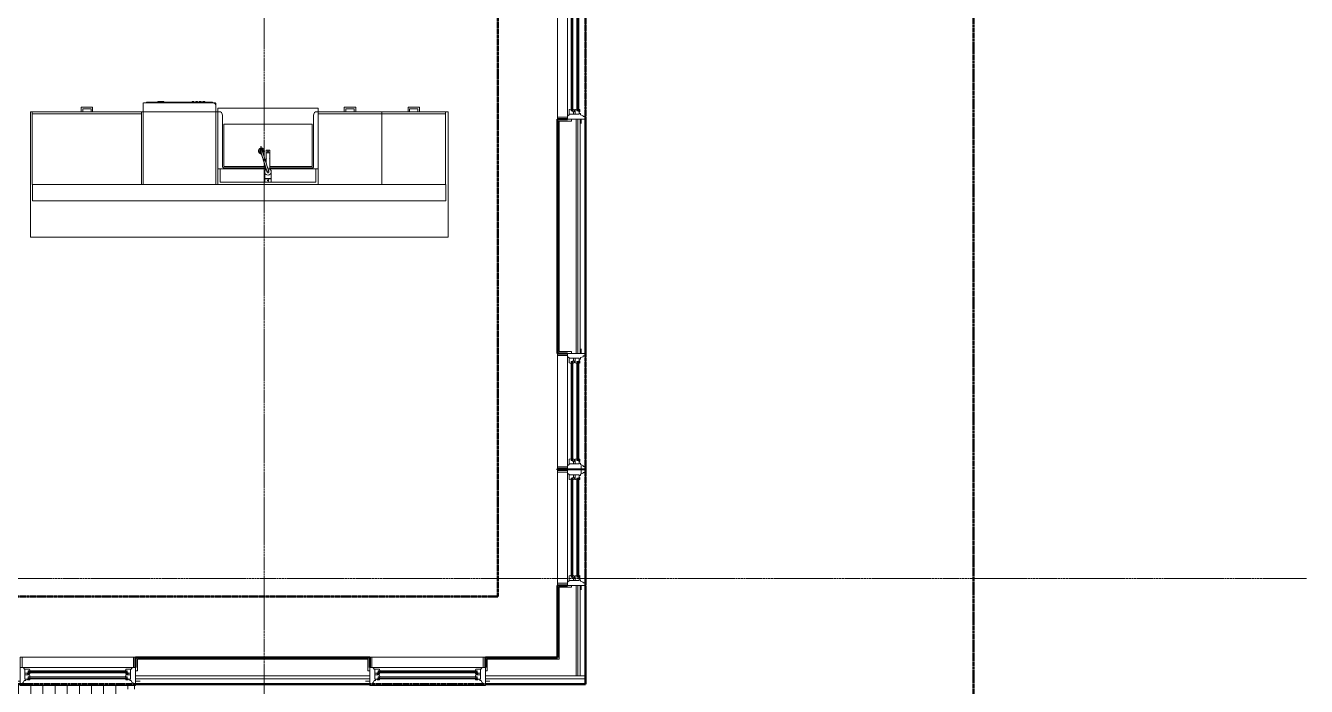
# Model space of a CAD drawing. Header units: inches. Extents: x -4218 to -1830, y 9767 to 12426.
# Drawn here: x -2251.9 to -1830.2, y 11246.7 to 11464.4 of the extents above; entities that cross this region are included whole.
import ezdxf

# ---------------------------------------------------------------- set-up
doc = ezdxf.new("R2010")
doc.units = ezdxf.units.IN
doc.header["$MEASUREMENT"] = 0
for name, pattern in [('Dash 1_16_', [0.125, 0.0625, -0.0625]), ('Double Dash 3_8_', [1, 0.375, -0.125, 0.125, -0.125, 0.125, -0.125]), ('Grid Line 1_2_', [0.875, 0.5, -0.125, 0.125, -0.125])]:
    doc.linetypes.add(name, pattern=pattern)
for name, color, linetype, lineweight in [('0-1', 7, 'Continuous', 5), ('0-2', 253, 'Continuous', 9), ('A-FLOR-5', 192, 'Continuous', 9), ('A-FLOR-PATT-1', 9, 'Continuous', 9), ('A-GLAZ-1', 151, 'Continuous', 9), ('A-GLAZ-2', 151, 'Continuous', 20), ('A-WALL', 113, 'Continuous', 13), ('A-WALL-3', 254, 'Continuous', 9), ('A-WALL-4', 253, 'Continuous', 9), ('A-WALL-5', 252, 'Continuous', 9), ('A-WALL-7', 90, 'Continuous', 9), ('A-WALL-8', 113, 'Continuous', 9), ('A-WALL-9', 113, 'Continuous', 50), ('C-PROP-LINE', 91, 'Double Dash 3_8_', 50), ('C-PROP-LINE-1', 91, 'Dash 1_16_', 50), ('P-SANR-FIXT-1', 7, 'Continuous', 9), ('P-SANR-FIXT-3', 252, 'Continuous', 9), ('Q-CASE-1', 252, 'Continuous', 9), ('Q-CASE-2', 7, 'Continuous', 9), ('Q-CASE-3', 253, 'Continuous', 9), ('Q-CASE-5', 254, 'Continuous', 9), ('Q-SPCQ-1', 7, 'Continuous', 9), ('Q-SPCQ-2', 253, 'Continuous', 9), ('Q-SPCQ-3', 252, 'Continuous', 9), ('Q-SPCQ-4', 254, 'Continuous', 9), ('Q-SPCQ-5', 90, 'Continuous', 9), ('S-GRID-1', 1, 'Grid Line 1_2_', 9)]:
    doc.layers.add(name, color=color, linetype=linetype, lineweight=lineweight)

# ---------------------------------------------------------------- blocks, each defined once
blk = doc.blocks.new('Dishwasher_15404 - 34_ counter-V31-BACKGROUND - 3RD FLOOR')
at = {"layer": 'Q-SPCQ-1'}
for p, q in [((26.68, 0), (24, 0)), ((26.87, -22.93), (26.87, -0.2)), ((27.12, -1.09), (26.87, -1.09)), ((27.12, -1.09), (27.12, -22.91)), ((27.37, -4.82), (27.12, -4.82)), ((27.12, -6.79), (27.37, -6.79)), ((27.37, -4.82), (27.37, -5.81)), ((27.37, -5.81), (27.37, -6.79)), ((27.37, -16.15), (27.12, -16.15)), ((27.12, -16.74), (27.37, -16.74)), ((27.37, -16.15), (27.37, -16.74)), ((27.37, -17.33), (27.12, -17.33)), ((27.12, -17.92), (27.37, -17.92)), ((27.37, -18.51), (27.12, -18.51)), ((27.12, -19.1), (27.37, -19.1)), ((27.37, -19.69), (27.12, -19.69)), ((27.12, -20.28), (27.37, -20.28)), ((27.37, -17.33), (27.37, -17.92)), ((27.37, -18.51), (27.37, -19.1)), ((27.37, -19.69), (27.37, -20.28)), ((24, -24), (25.8, -24)), ((25.8, -24), (26.68, -24)), ((27.12, -22.91), (26.87, -22.91)), ((26.87, -23.8), (26.87, -22.93))]:
    blk.add_line(p, q, dxfattribs=at)
for centre, radius, start, end in [((26.68, -0.2), 0.197, 360, 90), ((26.68, -0.2), 0.197, 15, 90), ((25.8, -22.93), 1.07, 270, 0), ((26.68, -23.8), 0.197, 270, 0)]:
    blk.add_arc(centre, radius, start, end, dxfattribs=at)
at = {"layer": 'Q-SPCQ-2'}
blk.add_line((0, 0), (0, -24), dxfattribs=at)
at = {"layer": 'Q-SPCQ-3'}
for p, q in [((24, 0), (0, 0)), ((0, -24), (24, -24))]:
    blk.add_line(p, q, dxfattribs=at)
at = {"layer": 'Q-SPCQ-4'}
blk.add_line((0, 0), (0, -24), dxfattribs=at)
blk.add_line((0, 0), (0, -24), dxfattribs=at)
at = {"layer": 'Q-SPCQ-5'}
blk.add_line((0, 0), (0, -24), dxfattribs=at)
blk = doc.blocks.new('Vanity Cabinet-Double Door - 33_-V32-BACKGROUND - 3RD FLOOR')
at = {"layer": 'Q-CASE-1'}
for p, q in [((-15.76, -5.17), (-15.76, 0)), ((-15.76, 0), (-15.76, -5.17)), ((-15.01, -0.75), (-15.01, -5.2)), ((-0.34, -0.75), (-15.01, -0.75)), ((16.49, -0.75), (1.82, -0.75)), ((16.49, -5.16), (16.49, -0.75)), ((17.24, 0), (17.24, -5.2)), ((17.24, -5.2), (17.24, 0))]:
    blk.add_line(p, q, dxfattribs=at)
at = {"layer": 'Q-CASE-3'}
for p, q in [((-15.76, 0), (17.24, 0)), ((17.24, 0), (-15.76, 0))]:
    blk.add_line(p, q, dxfattribs=at)
at = {"layer": 'Q-CASE-5'}
blk.add_line((17.24, 0), (-15.76, 0), dxfattribs=at)
blk = doc.blocks.new('Base Cabinet 3 Drawer 230 - Base Cabinet 3 Drawer 230 21_-V33-BACKGROUND - 3RD FLOOR')
at = {"layer": 'Q-CASE-1'}
for p, q in [((-9.76, -23.25), (-9.76, 0)), ((-9.76, 0), (11.24, 0)), ((11.24, 0), (11.24, -23.25)), ((-9.76, -23.25), (-9.76, -24)), ((11.24, -23.25), (-9.76, -23.25)), ((-9.76, -24), (11.24, -24)), ((-1.14, -24), (-0.64, -24)), ((2.61, -24), (2.11, -24)), ((11.24, -24), (11.24, -23.25))]:
    blk.add_line(p, q, dxfattribs=at)
at = {"layer": 'Q-CASE-2'}
for p, q in [((-1.14, -24), (-1.14, -25.5)), ((-0.64, -25), (-0.64, -24)), ((2.11, -25), (-0.64, -25)), ((2.11, -24), (2.11, -25)), ((2.61, -25.5), (2.61, -24)), ((-1.14, -25.5), (2.61, -25.5))]:
    blk.add_line(p, q, dxfattribs=at)
at = {"layer": 'Q-CASE-3'}
for p, q in [((-1.14, -24), (-0.64, -24)), ((2.61, -24), (2.11, -24))]:
    blk.add_line(p, q, dxfattribs=at)
at = {"layer": 'Q-CASE-5'}
for p, q in [((-1.14, -24), (-0.64, -24)), ((2.61, -24), (2.11, -24))]:
    blk.add_line(p, q, dxfattribs=at)
blk = doc.blocks.new('Base Cabinet 3 Drawer 230 - Base Cabinet 3 Drawer 230 36_-2567957-BACKGROUND - 3RD FLOOR')
at = {"layer": 'Q-CASE-1'}
for p, q in [((-17.26, -23.25), (-17.26, 0)), ((-17.26, 0), (18.74, 0)), ((18.74, 0), (18.74, -23.25)), ((-17.26, -23.25), (-17.26, -24)), ((18.74, -23.25), (-17.26, -23.25)), ((-17.26, -24), (18.74, -24)), ((-1.14, -24), (-0.64, -24)), ((2.61, -24), (2.11, -24)), ((18.74, -24), (18.74, -23.25))]:
    blk.add_line(p, q, dxfattribs=at)
at = {"layer": 'Q-CASE-2'}
for p, q in [((-1.14, -24), (-1.14, -25.5)), ((-0.64, -25), (-0.64, -24)), ((2.11, -25), (-0.64, -25)), ((2.11, -24), (2.11, -25)), ((2.61, -25.5), (2.61, -24)), ((-1.14, -25.5), (2.61, -25.5))]:
    blk.add_line(p, q, dxfattribs=at)
at = {"layer": 'Q-CASE-3'}
for p, q in [((-1.14, -24), (-0.64, -24)), ((2.61, -24), (2.11, -24))]:
    blk.add_line(p, q, dxfattribs=at)
at = {"layer": 'Q-CASE-5'}
for p, q in [((-1.14, -24), (-0.64, -24)), ((2.61, -24), (2.11, -24))]:
    blk.add_line(p, q, dxfattribs=at)
blk = doc.blocks.new('kitchen_faucet_14143 - kitchen_faucet_14143-2439044-BACKGROUND - 3RD FLOOR')
at = {"layer": 'P-SANR-FIXT-1'}
for p, q in [((-6.3, 0.57), (-7.09, 0.57)), ((-7.09, -0.57), (-7.09, 0.57)), ((-0.9, 0.59), (-6.3, 0.59)), ((-6.3, 0.51), (-6.3, 0.59)), ((-6.3, 0.42), (-6.3, 0.5)), ((-6.3, 0.3), (-6.3, 0.4)), ((-6.3, 0.29), (-6.3, 0.15)), ((-6.3, 0.15), (-6.3, 0.29)), ((-6.3, 0.15), (-6.3, -0.15)), ((-6.3, -0.15), (-6.3, 0.15)), ((-3.97, 0.59), (-4.89, 0.59)), ((2.26, 1.08), (0, 1.08)), ((2.34, 1.02), (2.1, 1.02)), ((2.26, 1.08), (2.26, -1.08)), ((3.44, 1.08), (2.34, 1.08)), ((2.34, -1.08), (2.34, 1.08)), ((3.44, 1.08), (3.44, -1.08)), ((-7.58, -2.2), (-8.24, -2.2)), ((-8.24, -2.4), (-7.58, -2.4)), ((-7.41, -2.04), (-6.99, -1.91)), ((-6.81, -2.46), (-7.23, -2.59)), ((-7.09, -0.57), (-6.3, -0.57)), ((-6.3, -0.15), (-6.3, -0.29)), ((-6.3, -0.29), (-6.3, -0.15)), ((-6.3, -0.4), (-6.3, -0.3)), ((-6.3, -0.5), (-6.3, -0.42)), ((-6.3, -0.59), (-6.3, -0.57)), ((-6.3, -0.59), (-2.83, -0.59)), ((-4.89, -0.59), (-3.97, -0.59)), ((-0.94, -0.59), (-0.9, -0.59)), ((0, -1.08), (2.26, -1.08)), ((2.1, -1.02), (2.34, -1.02)), ((2.34, -1.08), (3.44, -1.08))]:
    blk.add_line(p, q, dxfattribs=at)
at = {"layer": 'P-SANR-FIXT-1', "flags": 128}
for points in [[(-0.06, 0.29), (-0.07, 0.29), (-0.07, 0.29), (-0.07, 0.29), (-0.07, 0.29), (-0.07, 0.29), (-0.08, 0.28), (-0.08, 0.28), (-0.09, 0.28), (-0.1, 0.28), (-0.1, 0.28), (-0.11, 0.27), (-0.26, 0.23), (-0.28, 0.22), (-0.3, 0.22), (-0.46, 0.16), (-0.49, 0.16), (-0.51, 0.15), (-0.54, 0.14), (-0.57, 0.13), (-0.6, 0.12), (-0.63, 0.11), (-0.66, 0.1), (-0.69, 0.09), (-0.72, 0.08), (-0.75, 0.07), (-0.78, 0.06), (-0.82, 0.05), (-0.85, 0.04), (-0.89, 0.03), (-0.92, 0.02), (-0.96, 0.01), (-1, 0), (-1.04, -0.02), (-1.07, -0.03), (-1.11, -0.04), (-1.15, -0.05), (-1.2, -0.07), (-1.24, -0.08), (-1.28, -0.09), (-1.32, -0.11), (-1.37, -0.12), (-1.41, -0.14), (-1.46, -0.15), (-1.5, -0.16), (-1.55, -0.18), (-1.6, -0.19), (-1.65, -0.21), (-1.69, -0.23), (-1.74, -0.24), (-1.79, -0.26), (-2.49, -0.48), (-2.55, -0.5), (-2.61, -0.51), (-2.67, -0.53), (-2.72, -0.55), (-2.78, -0.57), (-2.84, -0.59), (-2.9, -0.61), (-2.96, -0.62), (-3.02, -0.64), (-3.08, -0.66), (-3.14, -0.68), (-3.19, -0.7), (-3.25, -0.72), (-3.31, -0.74), (-3.37, -0.76), (-3.43, -0.77), (-3.49, -0.79), (-3.55, -0.81), (-3.61, -0.83), (-3.67, -0.85), (-3.73, -0.87), (-3.79, -0.89), (-3.85, -0.91), (-3.91, -0.92), (-3.97, -0.94), (-4.03, -0.96), (-4.09, -0.98), (-4.15, -1), (-4.21, -1.02), (-4.26, -1.04), (-4.32, -1.05), (-4.94, -1.25), (-4.99, -1.27), (-5.04, -1.28), (-5.09, -1.3), (-5.15, -1.31), (-5.2, -1.33), (-5.44, -1.41), (-5.48, -1.42), (-5.53, -1.43), (-5.57, -1.45), (-5.62, -1.46), (-5.66, -1.48), (-5.7, -1.49), (-5.75, -1.5), (-5.79, -1.52), (-5.83, -1.53), (-5.87, -1.54), (-5.91, -1.56), (-5.95, -1.57), (-5.99, -1.58), (-6.02, -1.59), (-6.06, -1.6), (-6.1, -1.61), (-6.13, -1.63), (-6.17, -1.64), (-6.2, -1.65), (-6.23, -1.66), (-6.26, -1.67), (-6.3, -1.68), (-6.33, -1.69), (-6.36, -1.7), (-6.38, -1.71), (-6.41, -1.71), (-6.44, -1.72), (-6.47, -1.73), (-6.49, -1.74), (-6.52, -1.75), (-6.54, -1.76), (-6.57, -1.76), (-6.59, -1.77), (-6.61, -1.78), (-6.63, -1.78), (-6.65, -1.79), (-6.67, -1.8), (-6.69, -1.8), (-6.71, -1.81), (-6.73, -1.81), (-6.74, -1.82), (-6.76, -1.82), (-6.77, -1.83), (-6.79, -1.83), (-6.8, -1.84), (-6.81, -1.84), (-6.83, -1.84), (-6.84, -1.85), (-6.85, -1.85), (-6.86, -1.85), (-6.87, -1.86), (-6.87, -1.86), (-6.88, -1.86), (-6.89, -1.86), (-6.89, -1.87), (-6.9, -1.87), (-6.9, -1.87), (-6.9, -1.87), (-6.91, -1.87), (-6.91, -1.87), (-6.91, -1.87)], [(0.27, 0.18), (0.21, 0.23), (0.15, 0.28), (0.08, 0.3), (0, 0.3), (-0.08, 0.28), (-0.15, 0.25), (-0.2, 0.2), (-0.24, 0.13), (-0.27, 0.06), (-0.27, -0.02)], [(-0.22, -0.16), (-0.17, -0.22), (-0.1, -0.26), (-0.03, -0.28), (0.05, -0.29), (0.13, -0.27), (0.19, -0.23), (0.25, -0.18), (0.29, -0.12), (0.31, -0.04), (0.32, 0.03), (0.3, 0.11), (0.27, 0.18)], [(-6.56, -2), (-6.61, -1.94), (-6.67, -1.9), (-6.74, -1.87), (-6.82, -1.86), (-6.9, -1.87), (-6.97, -1.9), (-7.03, -1.94), (-7.08, -2), (-7.1, -2.08), (-7.11, -2.15)], [(-7.11, -2.15), (-7.1, -2.23), (-7.08, -2.3), (-7.03, -2.36), (-6.97, -2.41), (-6.9, -2.44), (-6.82, -2.45), (-6.74, -2.44), (-6.67, -2.41), (-6.61, -2.36), (-6.56, -2.3), (-6.53, -2.23), (-6.52, -2.15)], [(0.11, -0.27), (0.11, -0.27), (0.11, -0.27), (0.11, -0.28), (0.11, -0.28), (0.1, -0.28), (0.1, -0.28), (0.09, -0.28), (0.09, -0.28), (0.08, -0.28), (0.07, -0.29), (0.06, -0.29), (-0.08, -0.34), (-0.1, -0.34), (-0.12, -0.35), (-0.14, -0.35), (-0.16, -0.36), (-0.18, -0.37), (-0.2, -0.37), (-0.23, -0.38), (-0.25, -0.39), (-0.27, -0.4), (-0.3, -0.4), (-0.32, -0.41), (-0.35, -0.42), (-0.38, -0.43), (-0.41, -0.44), (-0.44, -0.45), (-0.46, -0.46), (-0.5, -0.47), (-0.53, -0.48), (-0.56, -0.49), (-0.59, -0.5), (-0.62, -0.51), (-0.66, -0.52), (-0.69, -0.53), (-0.73, -0.54), (-0.77, -0.55), (-0.8, -0.56), (-0.84, -0.58), (-0.88, -0.59), (-0.92, -0.6), (-0.96, -0.61), (-1, -0.63), (-1.04, -0.64), (-1.08, -0.65), (-1.13, -0.67), (-1.17, -0.68), (-1.22, -0.69), (-1.26, -0.71), (-1.31, -0.72), (-1.35, -0.74), (-1.4, -0.75), (-1.45, -0.77), (-1.5, -0.78), (-1.54, -0.8), (-1.59, -0.81), (-1.64, -0.83), (-1.69, -0.84), (-1.75, -0.86), (-1.8, -0.88), (-1.85, -0.89), (-1.9, -0.91), (-1.96, -0.93), (-2.01, -0.94), (-2.06, -0.96), (-2.12, -0.98), (-2.18, -1), (-2.23, -1.01), (-2.29, -1.03), (-2.34, -1.05), (-2.4, -1.07), (-2.46, -1.09), (-2.52, -1.1), (-2.57, -1.12), (-2.63, -1.14), (-2.69, -1.16), (-2.75, -1.18), (-2.81, -1.2), (-2.87, -1.21), (-2.93, -1.23), (-2.99, -1.25), (-3.05, -1.27), (-3.1, -1.29), (-3.16, -1.31), (-3.22, -1.33), (-3.28, -1.35), (-3.34, -1.37), (-3.4, -1.38), (-3.46, -1.4), (-3.52, -1.42), (-3.58, -1.44), (-3.64, -1.46), (-3.7, -1.48), (-3.76, -1.5), (-3.82, -1.52), (-3.88, -1.53), (-3.94, -1.55), (-4, -1.57), (-4.05, -1.59), (-4.11, -1.61), (-4.74, -1.8), (-4.79, -1.82), (-4.84, -1.84), (-4.89, -1.85), (-4.94, -1.87), (-4.99, -1.89), (-5.22, -1.96), (-5.27, -1.97), (-5.32, -1.99), (-5.36, -2), (-5.41, -2.02), (-5.45, -2.03), (-5.49, -2.04), (-5.54, -2.06), (-5.58, -2.07), (-5.62, -2.08), (-5.66, -2.1), (-5.7, -2.11), (-5.74, -2.12), (-5.78, -2.13), (-5.82, -2.15), (-5.85, -2.16), (-5.89, -2.17), (-5.93, -2.18), (-5.96, -2.19), (-6, -2.2), (-6.03, -2.21), (-6.06, -2.22), (-6.09, -2.23), (-6.13, -2.24), (-6.16, -2.25), (-6.19, -2.26), (-6.21, -2.27), (-6.24, -2.28), (-6.27, -2.29), (-6.3, -2.3), (-6.32, -2.3), (-6.35, -2.31), (-6.37, -2.32), (-6.39, -2.33), (-6.42, -2.33), (-6.44, -2.34), (-6.46, -2.35), (-6.48, -2.35), (-6.5, -2.36), (-6.52, -2.37), (-6.54, -2.37), (-6.55, -2.38), (-6.57, -2.38), (-6.59, -2.39), (-6.6, -2.39), (-6.61, -2.4), (-6.63, -2.4), (-6.64, -2.41), (-6.65, -2.41), (-6.66, -2.41), (-6.67, -2.42), (-6.68, -2.42), (-6.69, -2.42), (-6.7, -2.42), (-6.7, -2.43), (-6.71, -2.43), (-6.72, -2.43), (-6.72, -2.43), (-6.72, -2.43), (-6.73, -2.43), (-6.73, -2.43), (-6.73, -2.43), (-6.73, -2.43)]]:
    blk.add_lwpolyline(points, dxfattribs=at)
at = {"layer": 'P-SANR-FIXT-1'}
for centre, radius, start, end in [((-6.69, 0), 0.118, 0, 180), ((0, 0), 1.08, 360, 180), ((2.88, 0), 0.197, 0, 180), ((-6.83, -2.16), 0.984, 34.6289, 180), ((-6.83, -2.16), 0.984, 180, 183.6246), ((-6.83, -2.16), 0.984, 195, 360), ((-6.83, -2.16), 0.63, 45, 180), ((-6.83, -2.16), 0.63, 180, 349.6916), ((-6.83, -2.16), 0.591, 168.6397, 180), ((-6.83, -2.16), 0.591, 180, 227.1165), ((-6.83, -2.16), 0.591, 47.2269, 168.6397), ((-6.83, -2.16), 0.591, 227.1165, 345.2352), ((-6.69, 0), 0.118, 180, 360), ((0, 0), 1.08, 180, 182.3811), ((0, 0), 1.08, 212.5288, 360), ((2.88, 0), 0.197, 180, 0)]:
    blk.add_arc(centre, radius, start, end, dxfattribs=at)
for centre, major_axis, ratio, start_param, end_param in [((-3.97, 0), (0, 0.591), 0.906308, 6.021386, 6.806784), ((-8.24, -2.3), (0, 0.0984), 0.984808, 4.712389, 7.853982), ((-8.24, -2.3), (0, 0.0984), 0.984808, 1.570796, 4.712389), ((-3.97, 0), (0, 0.591), 0.906308, 2.617994, 3.403392)]:
    blk.add_ellipse(centre, major_axis=major_axis, ratio=ratio, start_param=start_param, end_param=end_param, dxfattribs=at)
blk = doc.blocks.new('Stainless Steel Farmhous Kitchen Sink - Stainless Steel Farmhous Kitchen Sink-2443921-BACKGROUND - 3RD FLOOR')
at = {"layer": 'P-SANR-FIXT-1'}
for p, q in [((-31, -16.96), (-31, -3)), ((-31, -3), (-17.08, -3)), ((-15.65, -3), (-2, -3)), ((-2, -3), (-2, -16.96)), ((-33, -21.04), (-33, -22.2)), ((-2, -16.96), (-31, -16.96)), ((0, -22.2), (0, -21.04)), ((-33, -22.2), (0, -22.2))]:
    blk.add_line(p, q, dxfattribs=at)
at = {"layer": 'P-SANR-FIXT-3'}
for p, q in [((-17.09, -2.25), (-33, -2.25)), ((-33, -2.25), (-33, -21.04)), ((0, -2.25), (-15.89, -2.25)), ((0, -21.04), (0, -2.25))]:
    blk.add_line(p, q, dxfattribs=at)
blk = doc.blocks.new('CTR - 1st Phase - Unit Layouts_rvt-1-BACKGROUND - 3RD FLOOR')
at = {"layer": 'A-WALL-3'}
blk.add_line((-2155.58, 11412.02), (-2188.58, 11412.02), dxfattribs=at)
at = {"layer": 'A-WALL-4'}
for p, q in [((-2213.21, 11412.02), (-2249.58, 11412.02)), ((-2249.58, 11406.65), (-2249.58, 11412.02)), ((-2188.58, 11412.02), (-2189.21, 11412.02)), ((-2113.58, 11412.02), (-2155.58, 11412.02)), ((-2113.58, 11412.02), (-2113.58, 11406.65)), ((-2249.58, 11406.65), (-2113.58, 11406.65))]:
    blk.add_line(p, q, dxfattribs=at)
at = {"layer": 'A-WALL-5'}
for p, q in [((-2249.58, 11412.02), (-2113.58, 11412.02)), ((-2249.58, 11412.02), (-2249.58, 11406.65)), ((-2113.58, 11412.02), (-2113.58, 11406.65)), ((-2113.58, 11406.65), (-2249.58, 11406.65))]:
    blk.add_line(p, q, dxfattribs=at)
at = {"layer": 'A-WALL-7'}
blk.add_line((-2189.21, 11412.02), (-2213.21, 11412.02), dxfattribs=at)
at = {"layer": 'A-WALL-8'}
for p, q in [((-2187.68, 11436.02), (-2250.33, 11436.02)), ((-2250.33, 11436.02), (-2250.33, 11394.65)), ((-2250.33, 11394.65), (-2250.33, 11436.02)), ((-2250.33, 11436.02), (-2187.68, 11436.02)), ((-2187.08, 11417.98), (-2187.08, 11434.83)), ((-2187.08, 11434.83), (-2187.08, 11417.98)), ((-2157.08, 11434.83), (-2157.08, 11417.98)), ((-2157.08, 11417.98), (-2157.08, 11434.83)), ((-2112.8, 11436.02), (-2156.49, 11436.02)), ((-2156.49, 11436.02), (-2112.8, 11436.02)), ((-2112.8, 11394.65), (-2112.8, 11436.02)), ((-2112.8, 11436.02), (-2112.8, 11394.65)), ((-2172.78, 11417.48), (-2186.58, 11417.48)), ((-2186.58, 11417.48), (-2172.78, 11417.48)), ((-2157.58, 11417.48), (-2171.5, 11417.48)), ((-2171.5, 11417.48), (-2157.58, 11417.48)), ((-2250.33, 11394.65), (-2112.8, 11394.65)), ((-2112.8, 11394.65), (-2250.33, 11394.65))]:
    blk.add_line(p, q, dxfattribs=at)
for centre, radius, start, end in [((-2188.58, 11434.83), 1.5, 0, 52.7802), ((-2188.58, 11434.83), 1.5, 0, 52.7802), ((-2155.58, 11434.83), 1.5, 127.2198, 180), ((-2155.58, 11434.83), 1.5, 127.2198, 180), ((-2186.58, 11417.98), 0.5, 180, 270), ((-2186.58, 11417.98), 0.5, 180, 210), ((-2186.58, 11417.98), 0.5, 210, 255), ((-2186.58, 11417.98), 0.5, 255, 270), ((-2157.58, 11417.98), 0.5, 270, 360), ((-2157.58, 11417.98), 0.5, 270, 330), ((-2157.58, 11417.98), 0.5, 330, 0)]:
    blk.add_arc(centre, radius, start, end, dxfattribs=at)
at = {"layer": '0-2'}
for name, p, rotation in [('Base Cabinet 3 Drawer 230 - Base Cabinet 3 Drawer 230 36_-2567957-BACKGROUND - 3RD FLOOR', (-2230.97, 11412.02), 180), ('Dishwasher_15404 - 34_ counter-V31-BACKGROUND - 3RD FLOOR', (-2213.21, 11412.02), 90.00000000007033), ('Stainless Steel Farmhous Kitchen Sink - Stainless Steel Farmhous Kitchen Sink-2443921-BACKGROUND - 3RD FLOOR', (-2188.58, 11414.98), 180), ('Base Cabinet 3 Drawer 230 - Base Cabinet 3 Drawer 230 21_-V33-BACKGROUND - 3RD FLOOR', (-2144.35, 11412.02), 180), ('Base Cabinet 3 Drawer 230 - Base Cabinet 3 Drawer 230 21_-V33-BACKGROUND - 3RD FLOOR', (-2123.35, 11412.02), 180), ('kitchen_faucet_14143 - kitchen_faucet_14143-2439044-BACKGROUND - 3RD FLOOR', (-2172.08, 11416.22), 269.9999999999973), ('Vanity Cabinet-Double Door - 33_-V32-BACKGROUND - 3RD FLOOR', (-2171.35, 11412.02), 180)]:
    blk.add_blockref(name, p, dxfattribs=dict(at, rotation=rotation))
blk = doc.blocks.new('Window-Double_Hung-Andersen-400_Series-Tilt_Wash - DOUBLE HUNG - COTTAGE - 3RD FLOOR-2888224-BACKGROUND - 3RD FLOOR')
at = {"layer": 'A-GLAZ-1'}
for p, q in [((-16.29, 2.5), (-15.7, 2.5)), ((-16.29, 2.12), (-15.7, 2.12)), ((-16.29, 0.56), (-15.7, 0.56)), ((-16.29, 0.19), (-15.7, 0.19)), ((-15.82, 2.5), (-15.82, 2.12)), ((-15.82, 0.56), (-15.82, 0.19)), ((-15.7, 2.62), (15.7, 2.62)), ((-15.7, 2.5), (15.7, 2.5)), ((-15.7, 2.12), (15.7, 2.12)), ((-15.7, 2), (15.7, 2)), ((-15.7, 0.69), (15.7, 0.69)), ((-15.7, 0.56), (15.7, 0.56)), ((-15.7, 0.19), (15.7, 0.19)), ((-15.7, 0.06), (15.7, 0.06)), ((16.29, 2.5), (15.7, 2.5)), ((16.29, 2.12), (15.7, 2.12)), ((16.29, 0.56), (15.7, 0.56)), ((16.29, 0.19), (15.7, 0.19)), ((15.82, 2.5), (15.82, 2.12)), ((15.82, 0.56), (15.82, 0.19)), ((-19.01, -3.94), (-19.01, -2.44)), ((-19.01, -2.44), (-18.95, -2.44)), ((-18.95, -3.94), (-19.01, -3.94)), ((18.95, -1.06), (-18.95, -1.06)), ((-18.95, -1.06), (-18.95, -4.44)), ((-18.32, -1.06), (-18.32, -4.44)), ((18.32, -1.06), (18.32, -4.44)), ((18.95, -4.44), (18.95, -1.06)), ((18.95, -2.44), (19.01, -2.44)), ((19.01, -3.94), (18.95, -3.94)), ((19.01, -2.44), (19.01, -3.94)), ((-18.95, -4.44), (18.95, -4.44))]:
    blk.add_line(p, q, dxfattribs=at)
at = {"layer": 'A-GLAZ-2'}
for p, q in [((19.01, 4.81), (-19.01, 4.81)), ((-19.01, 4.81), (-19.01, -1.06)), ((-18.2, 4.81), (-18.2, 4)), ((18.2, 4.81), (18.2, 4)), ((19.01, -1.06), (19.01, 4.81)), ((-19.01, 3.44), (-20.51, 3.44)), ((-18.2, 4), (-17.92, 4)), ((-17.92, 4), (-17.61, 3.19)), ((-17.61, 3.19), (-17.14, 3.19)), ((-17.42, 2.75), (-16.57, 2.75)), ((-17.42, 2.75), (-17.42, -0.56)), ((-17.42, 1.37), (-15.86, 1.37)), ((-17.42, 0.81), (-16.57, 0.81)), ((-17.14, 3.19), (-17.14, 2.75)), ((-15.86, 2.97), (-16.57, 2.97)), ((-16.57, 2.62), (-16.57, 2.97)), ((-15.7, 2.62), (-16.57, 2.62)), ((-15.86, 1.03), (-16.57, 1.03)), ((-16.57, 0.69), (-16.57, 1.03)), ((-15.7, 0.69), (-16.57, 0.69)), ((-16.29, 2.62), (-16.29, 2)), ((-15.7, 2), (-16.29, 2)), ((-16.29, 0.69), (-16.29, 0.06)), ((-15.7, 0.06), (-16.29, 0.06)), ((-15.86, 2.97), (-15.7, 2.62)), ((-15.86, 1.37), (-15.7, 2)), ((-15.86, 1.03), (-15.7, 0.69)), ((-15.86, -0.56), (-15.7, 0.06)), ((15.86, 2.97), (15.7, 2.62)), ((15.7, 2.62), (16.57, 2.62)), ((15.7, 2), (16.29, 2)), ((15.86, 1.37), (15.7, 2)), ((15.86, 1.03), (15.7, 0.69)), ((15.7, 0.69), (16.57, 0.69)), ((15.7, 0.06), (16.29, 0.06)), ((15.86, -0.56), (15.7, 0.06)), ((15.86, 2.97), (16.57, 2.97)), ((17.42, 1.37), (15.86, 1.37)), ((15.86, 1.03), (16.57, 1.03)), ((16.29, 2.62), (16.29, 2)), ((16.29, 0.69), (16.29, 0.06)), ((16.57, 2.62), (16.57, 2.97)), ((17.42, 2.75), (16.57, 2.75)), ((16.57, 0.69), (16.57, 1.03)), ((17.42, 0.81), (16.57, 0.81)), ((17.14, 3.19), (17.14, 2.75)), ((17.61, 3.19), (17.14, 3.19)), ((17.42, 2.75), (17.42, -0.56)), ((17.92, 4), (17.61, 3.19)), ((18.2, 4), (17.92, 4)), ((19.01, 3.44), (20.51, 3.44)), ((-19.01, -1.06), (19.01, -1.06)), ((-17.67, -0.78), (-18, -1.06)), ((-17.67, -0.78), (-17.67, -0.56)), ((-17.67, -0.56), (-15.86, -0.56)), ((17.67, -0.56), (15.86, -0.56)), ((17.67, -0.78), (17.67, -0.56)), ((17.67, -0.78), (18, -1.06))]:
    blk.add_line(p, q, dxfattribs=at)
blk = doc.blocks.new('Window-Double_Hung-Andersen-400_Series-Tilt_Wash - DOUBLE HUNG - COTTAGE - 3RD FLOOR-2888628-BACKGROUND - 3RD FLOOR')
at = {"layer": 'A-GLAZ-1'}
for p, q in [((-16.29, 2.31), (-15.7, 2.31)), ((-16.29, 1.94), (-15.7, 1.94)), ((-16.29, 0.37), (-15.7, 0.37)), ((-15.82, 2.31), (-15.82, 1.94)), ((-15.82, 0.37), (-15.82, 0)), ((-15.7, 2.44), (15.7, 2.44)), ((-15.7, 2.31), (15.7, 2.31)), ((-15.7, 1.94), (15.7, 1.94)), ((-15.7, 1.81), (15.7, 1.81)), ((-15.7, 0.5), (15.7, 0.5)), ((-15.7, 0.37), (15.7, 0.37)), ((16.29, 2.31), (15.7, 2.31)), ((16.29, 1.94), (15.7, 1.94)), ((16.29, 0.37), (15.7, 0.37)), ((15.82, 2.31), (15.82, 1.94)), ((15.82, 0.37), (15.82, 0)), ((-19.01, -4.13), (-19.01, -2.63)), ((-19.01, -2.63), (-18.95, -2.63)), ((-18.95, -4.13), (-19.01, -4.13)), ((18.95, -1.25), (-18.95, -1.25)), ((-18.95, -1.25), (-18.95, -4.63)), ((-18.32, -1.25), (-18.32, -4.63)), ((-16.29, 0), (-15.7, 0)), ((-15.7, 0), (15.7, 0)), ((-15.7, -0.13), (15.7, -0.13)), ((16.29, 0), (15.7, 0)), ((18.32, -1.25), (18.32, -4.63)), ((18.95, -4.63), (18.95, -1.25)), ((18.95, -2.63), (19.01, -2.63)), ((19.01, -4.13), (18.95, -4.13)), ((19.01, -2.63), (19.01, -4.13)), ((-18.95, -4.63), (18.95, -4.63))]:
    blk.add_line(p, q, dxfattribs=at)
at = {"layer": 'A-GLAZ-2'}
for p, q in [((19.01, 4.62), (-19.01, 4.62)), ((-19.01, 4.62), (-19.01, -1.25)), ((-18.2, 4.62), (-18.2, 3.81)), ((18.2, 4.62), (18.2, 3.81)), ((19.01, -1.25), (19.01, 4.62)), ((-19.01, 3.25), (-20.51, 3.25)), ((-18.2, 3.81), (-17.92, 3.81)), ((-17.92, 3.81), (-17.61, 3)), ((-17.61, 3), (-17.14, 3)), ((-17.42, 2.56), (-16.57, 2.56)), ((-17.42, 2.56), (-17.42, -0.75)), ((-17.42, 1.19), (-15.86, 1.19)), ((-17.42, 0.62), (-16.57, 0.62)), ((-17.14, 3), (-17.14, 2.56)), ((-15.86, 2.78), (-16.57, 2.78)), ((-16.57, 2.44), (-16.57, 2.78)), ((-15.7, 2.44), (-16.57, 2.44)), ((-15.86, 0.84), (-16.57, 0.84)), ((-16.57, 0.5), (-16.57, 0.84)), ((-15.7, 0.5), (-16.57, 0.5)), ((-16.29, 2.44), (-16.29, 1.81)), ((-15.7, 1.81), (-16.29, 1.81)), ((-16.29, 0.5), (-16.29, -0.13)), ((-15.86, 2.78), (-15.7, 2.44)), ((-15.86, 1.19), (-15.7, 1.81)), ((-15.86, 0.84), (-15.7, 0.5)), ((15.86, 2.78), (15.7, 2.44)), ((15.7, 2.44), (16.57, 2.44)), ((15.7, 1.81), (16.29, 1.81)), ((15.86, 1.19), (15.7, 1.81)), ((15.86, 0.84), (15.7, 0.5)), ((15.7, 0.5), (16.57, 0.5)), ((15.86, 2.78), (16.57, 2.78)), ((17.42, 1.19), (15.86, 1.19)), ((15.86, 0.84), (16.57, 0.84)), ((16.29, 2.44), (16.29, 1.81)), ((16.29, 0.5), (16.29, -0.13)), ((16.57, 2.44), (16.57, 2.78)), ((17.42, 2.56), (16.57, 2.56)), ((16.57, 0.5), (16.57, 0.84)), ((17.42, 0.62), (16.57, 0.62)), ((17.14, 3), (17.14, 2.56)), ((17.61, 3), (17.14, 3)), ((17.42, 2.56), (17.42, -0.75)), ((17.92, 3.81), (17.61, 3)), ((18.2, 3.81), (17.92, 3.81)), ((19.01, 3.25), (20.51, 3.25)), ((-19.01, -1.25), (19.01, -1.25)), ((-17.67, -0.97), (-18, -1.25)), ((-17.67, -0.97), (-17.67, -0.75)), ((-17.67, -0.75), (-15.86, -0.75)), ((-15.7, -0.13), (-16.29, -0.13)), ((-15.86, -0.75), (-15.7, -0.13)), ((15.7, -0.13), (16.29, -0.13)), ((15.86, -0.75), (15.7, -0.13)), ((17.67, -0.75), (15.86, -0.75)), ((17.67, -0.97), (17.67, -0.75)), ((17.67, -0.97), (18, -1.25))]:
    blk.add_line(p, q, dxfattribs=at)
blk = doc.blocks.new('Window-Double_Hung-Andersen-400_Series-Tilt_Wash - DOUBLE HUNG - COTTAGE - 3RD FLOOR-2888547-BACKGROUND - 3RD FLOOR')
at = {"layer": 'A-GLAZ-1'}
for p, q in [((-18.95, 4.44), (18.95, 4.44)), ((-18.95, 1.06), (-18.95, 4.44)), ((-18.32, 1.06), (-18.32, 4.44)), ((18.32, 1.06), (18.32, 4.44)), ((18.95, 4.44), (18.95, 1.06)), ((-19.01, 2.44), (-19.01, 3.94)), ((-19.01, 3.94), (-18.95, 3.94)), ((-18.95, 2.44), (-19.01, 2.44)), ((18.95, 1.06), (-18.95, 1.06)), ((18.95, 3.94), (19.01, 3.94)), ((19.01, 2.44), (18.95, 2.44)), ((19.01, 3.94), (19.01, 2.44)), ((-16.29, -0.19), (-15.7, -0.19)), ((-16.29, -0.56), (-15.7, -0.56)), ((-16.29, -2.13), (-15.7, -2.13)), ((-16.29, -2.5), (-15.7, -2.5)), ((-15.82, -0.56), (-15.82, -0.19)), ((-15.82, -2.5), (-15.82, -2.13)), ((-15.7, -0.06), (15.7, -0.06)), ((-15.7, -0.19), (15.7, -0.19)), ((-15.7, -0.56), (15.7, -0.56)), ((-15.7, -0.69), (15.7, -0.69)), ((-15.7, -2), (15.7, -2)), ((-15.7, -2.13), (15.7, -2.13)), ((-15.7, -2.5), (15.7, -2.5)), ((-15.7, -2.63), (15.7, -2.63)), ((16.29, -0.19), (15.7, -0.19)), ((16.29, -0.56), (15.7, -0.56)), ((16.29, -2.13), (15.7, -2.13)), ((16.29, -2.5), (15.7, -2.5)), ((15.82, -0.56), (15.82, -0.19)), ((15.82, -2.5), (15.82, -2.13))]:
    blk.add_line(p, q, dxfattribs=at)
at = {"layer": 'A-GLAZ-2'}
for p, q in [((-19.01, 1.06), (19.01, 1.06)), ((-19.01, -4.81), (-19.01, 1.06)), ((-17.67, 0.78), (-18, 1.06)), ((-17.67, 0.78), (-17.67, 0.56)), ((-17.67, 0.56), (-15.86, 0.56)), ((-17.42, -2.75), (-17.42, 0.56)), ((-15.86, 0.56), (-15.7, -0.06)), ((15.86, 0.56), (15.7, -0.06)), ((17.67, 0.56), (15.86, 0.56)), ((17.42, -2.75), (17.42, 0.56)), ((17.67, 0.78), (18, 1.06)), ((17.67, 0.78), (17.67, 0.56)), ((19.01, 1.06), (19.01, -4.81)), ((-19.01, -3.44), (-20.51, -3.44)), ((-18.2, -4), (-17.92, -4)), ((-18.2, -4.81), (-18.2, -4)), ((-17.92, -4), (-17.61, -3.19)), ((-17.61, -3.19), (-17.14, -3.19)), ((-17.42, -0.81), (-16.57, -0.81)), ((-17.42, -1.38), (-15.86, -1.38)), ((-17.42, -2.75), (-16.57, -2.75)), ((-17.14, -3.19), (-17.14, -2.75)), ((-16.57, -0.69), (-16.57, -1.03)), ((-15.7, -0.69), (-16.57, -0.69)), ((-15.86, -1.03), (-16.57, -1.03)), ((-16.57, -2.63), (-16.57, -2.97)), ((-15.7, -2.63), (-16.57, -2.63)), ((-15.86, -2.97), (-16.57, -2.97)), ((-16.29, -0.69), (-16.29, -0.06)), ((-15.7, -0.06), (-16.29, -0.06)), ((-16.29, -2.63), (-16.29, -2)), ((-15.7, -2), (-16.29, -2)), ((-15.86, -1.03), (-15.7, -0.69)), ((-15.86, -1.38), (-15.7, -2)), ((-15.86, -2.97), (-15.7, -2.63)), ((15.7, -0.06), (16.29, -0.06)), ((15.86, -1.03), (15.7, -0.69)), ((15.7, -0.69), (16.57, -0.69)), ((15.86, -1.38), (15.7, -2)), ((15.7, -2), (16.29, -2)), ((15.86, -2.97), (15.7, -2.63)), ((15.7, -2.63), (16.57, -2.63)), ((15.86, -1.03), (16.57, -1.03)), ((17.42, -1.38), (15.86, -1.38)), ((15.86, -2.97), (16.57, -2.97)), ((16.29, -0.69), (16.29, -0.06)), ((16.29, -2.63), (16.29, -2)), ((16.57, -0.69), (16.57, -1.03)), ((17.42, -0.81), (16.57, -0.81)), ((16.57, -2.63), (16.57, -2.97)), ((17.42, -2.75), (16.57, -2.75)), ((17.14, -3.19), (17.14, -2.75)), ((17.61, -3.19), (17.14, -3.19)), ((17.92, -4), (17.61, -3.19)), ((18.2, -4), (17.92, -4)), ((18.2, -4.81), (18.2, -4)), ((19.01, -3.44), (20.51, -3.44)), ((19.01, -4.81), (-19.01, -4.81))]:
    blk.add_line(p, q, dxfattribs=at)
blk = doc.blocks.new('Family - ___-2657144-BACKGROUND - 3RD FLOOR')
at = {"layer": 'C-PROP-LINE'}
blk.add_line((-1939.77, 12268.69), (-1939.77, 9828.62), dxfattribs=at)
blk = doc.blocks.new('Family - ___-2835860-BACKGROUND - 3RD FLOOR')
at = {"layer": 'C-PROP-LINE-1'}
for q in [(-2067.55, 12118.59), (-3401.42, 11247.39)]:
    blk.add_line((-2067.55, 11247.39), q, dxfattribs=at)
blk = doc.blocks.new('Family - ___-2835903-BACKGROUND - 3RD FLOOR')
at = {"layer": 'C-PROP-LINE-1'}
for q in [(-2096.45, 12089.69), (-3400.92, 11276.29)]:
    blk.add_line((-2096.45, 11276.29), q, dxfattribs=at)
blk = doc.blocks.new('Family - ___-2835932-BACKGROUND - 3RD FLOOR')
at = {"layer": 'C-PROP-LINE-1'}
for q in [(-2067.55, 12118.59), (-3401.42, 11247.39)]:
    blk.add_line((-2067.55, 11247.39), q, dxfattribs=at)

msp = doc.modelspace()

# ---------------------------------------------------------------- hatches: boundary and pattern name
at = {"layer": 'A-FLOR-PATT-1'}
h = msp.add_hatch(dxfattribs=at)
h.set_pattern_fill('FP_8', color=256, style=0, pattern_type=2)
h.set_pattern_definition([(90, (-1554.201, 12289.889), (-4, 2e-16), []), (180, (-1554.201, 12289.889), (-8, -8), [4, -28]), (180, (-1558.201, 12305.889), (-8, -8), [4, -28])])
h.paths.add_polyline_path([(-2221.36, 11187.25), (-2220.44, 11187.25), (-2220.42, 11245.78), (-2216.07, 11245.78), (-2216.07, 11247.01), (-2253.74, 11247.01), (-2253.74, 11247.78), (-2329.4, 11247.78), (-2329.4, 11245.78), (-2327.99, 11245.78), (-2327.99, 11246.37), (-2326.81, 11246.37), (-2326.81, 11245.78), (-2325.04, 11245.78), (-2325, 11187.25), (-2221.49, 11187.25)], flags=0)

# ---------------------------------------------------------------- linework, layer by layer
at = {"layer": 'A-FLOR-5'}
msp.add_line((-2216.07, 11245.78), (-2216.07, 11247.01), dxfattribs=at)
at = {"layer": 'A-WALL'}
for p, q in [((-2070.67, 11356.4), (-2070.67, 11433.58)), ((-2070.05, 11356.4), (-2070.05, 11433.58)), ((-2069.3, 11356.4), (-2069.3, 11433.58)), ((-2067.8, 11356.4), (-2067.8, 11433.58)), ((-2070.67, 11318), (-2070.67, 11318.38)), ((-2070.05, 11318), (-2070.05, 11318.38)), ((-2069.3, 11318), (-2069.3, 11318.38)), ((-2067.8, 11318), (-2067.8, 11318.38)), ((-2070.67, 11250.14), (-2070.67, 11279.98)), ((-2070.05, 11250.14), (-2070.05, 11279.98)), ((-2069.3, 11250.14), (-2069.3, 11279.98)), ((-2067.8, 11247.64), (-2067.8, 11279.98)), ((-2215.09, 11255.64), (-2215.09, 11251.83)), ((-2139.16, 11255.64), (-2215.09, 11255.64)), ((-2139.16, 11251.83), (-2139.16, 11255.64)), ((-2099.89, 11255.64), (-2099.89, 11251.83)), ((-2076.17, 11255.64), (-2099.89, 11255.64)), ((-2076.17, 11256.26), (-2076.17, 11255.64)), ((-2215.71, 11251.83), (-2215.09, 11251.83)), ((-2139.16, 11251.83), (-2138.54, 11251.83)), ((-2100.51, 11251.83), (-2099.89, 11251.83)), ((-2215.71, 11250.14), (-2138.54, 11250.14)), ((-2215.71, 11249.14), (-2138.54, 11249.14)), ((-2215.71, 11247.64), (-2138.54, 11247.64)), ((-2067.8, 11250.14), (-2100.51, 11250.14)), ((-2100.51, 11249.14), (-2067.8, 11249.14)), ((-2100.51, 11247.64), (-2067.8, 11247.64))]:
    msp.add_line(p, q, dxfattribs=at)
at = {"layer": 'A-WALL-8'}
for p, q in [((-2076.8, 11433.58), (-2076.8, 11433.64)), ((-2076.17, 11432.95), (-2076.17, 11357.03)), ((-2072.17, 11432.95), (-2076.17, 11432.95)), ((-2072.17, 11432.95), (-2072.17, 11433.58)), ((-2076.8, 11356.34), (-2076.8, 11356.4)), ((-2076.17, 11357.03), (-2072.17, 11357.03)), ((-2072.17, 11356.4), (-2072.17, 11357.03)), ((-2076.8, 11318.38), (-2076.8, 11318.44)), ((-2072.17, 11318), (-2072.17, 11318.38)), ((-2076.8, 11317.94), (-2076.8, 11318)), ((-2076.8, 11279.98), (-2076.8, 11280.04)), ((-2076.17, 11279.35), (-2076.17, 11256.26)), ((-2072.17, 11279.35), (-2076.17, 11279.35)), ((-2072.17, 11279.35), (-2072.17, 11279.98)), ((-2215.77, 11256.26), (-2215.71, 11256.26)), ((-2138.54, 11256.26), (-2138.47, 11256.26)), ((-2100.57, 11256.26), (-2100.51, 11256.26))]:
    msp.add_line(p, q, dxfattribs=at)
at = {"layer": 'A-WALL-9'}
for p, q in [((-2076.8, 11433.58), (-2076.8, 11356.4)), ((-2073.42, 11433.58), (-2076.8, 11433.58)), ((-2067.55, 11356.4), (-2067.55, 11433.58)), ((-2076.8, 11356.4), (-2073.42, 11356.4)), ((-2076.8, 11318.38), (-2076.8, 11318)), ((-2073.42, 11318.38), (-2076.8, 11318.38)), ((-2067.55, 11318), (-2067.55, 11318.38)), ((-2076.8, 11318), (-2073.42, 11318)), ((-2076.8, 11279.98), (-2076.8, 11256.26)), ((-2073.42, 11279.98), (-2076.8, 11279.98)), ((-2067.55, 11247.39), (-2067.55, 11279.98)), ((-2138.54, 11256.26), (-2215.71, 11256.26)), ((-2215.71, 11256.26), (-2215.71, 11252.89)), ((-2138.54, 11252.89), (-2138.54, 11256.26)), ((-2076.8, 11256.26), (-2100.51, 11256.26)), ((-2100.51, 11256.26), (-2100.51, 11252.89)), ((-2215.71, 11247.39), (-2138.54, 11247.39)), ((-2100.51, 11247.39), (-2067.55, 11247.39))]:
    msp.add_line(p, q, dxfattribs=at)
at = {"layer": 'S-GRID-1'}
for p, q in [((-2173.32, 9836.18), (-2173.32, 12376.81)), ((-1830.2, 11282.19), (-4168.71, 11282.19))]:
    msp.add_line(p, q, dxfattribs=at)

# ---------------------------------------------------------------- block references
at = {"layer": '0-1'}
msp.add_blockref('CTR - 1st Phase - Unit Layouts_rvt-1-BACKGROUND - 3RD FLOOR', (0, 0), dxfattribs=at)
at = {"layer": 'A-GLAZ-1'}
for name, p, rotation in [('Window-Double_Hung-Andersen-400_Series-Tilt_Wash - DOUBLE HUNG - COTTAGE - 3RD FLOOR-2888628-BACKGROUND - 3RD FLOOR', (-2072.17, 11452.59), 269.9999999999999), ('Window-Double_Hung-Andersen-400_Series-Tilt_Wash - DOUBLE HUNG - COTTAGE - 3RD FLOOR-2888628-BACKGROUND - 3RD FLOOR', (-2072.17, 11337.39), 269.9999999999999), ('Window-Double_Hung-Andersen-400_Series-Tilt_Wash - DOUBLE HUNG - COTTAGE - 3RD FLOOR-2888628-BACKGROUND - 3RD FLOOR', (-2072.17, 11298.99), 269.9999999999999), ('Window-Double_Hung-Andersen-400_Series-Tilt_Wash - DOUBLE HUNG - COTTAGE - 3RD FLOOR-2888224-BACKGROUND - 3RD FLOOR', (-2119.52, 11251.83), 180)]:
    msp.add_blockref(name, p, dxfattribs=dict(at, rotation=rotation))
msp.add_blockref('Window-Double_Hung-Andersen-400_Series-Tilt_Wash - DOUBLE HUNG - COTTAGE - 3RD FLOOR-2888547-BACKGROUND - 3RD FLOOR', (-2234.72, 11251.83), dxfattribs=at)
at = {"layer": 'C-PROP-LINE'}
msp.add_blockref('Family - ___-2657144-BACKGROUND - 3RD FLOOR', (0, 0), dxfattribs=at)
at = {"layer": 'C-PROP-LINE-1'}
for name in ['Family - ___-2835860-BACKGROUND - 3RD FLOOR', 'Family - ___-2835932-BACKGROUND - 3RD FLOOR', 'Family - ___-2835903-BACKGROUND - 3RD FLOOR']:
    msp.add_blockref(name, (0, 0), dxfattribs=at)

doc.saveas('drawing.dxf')
